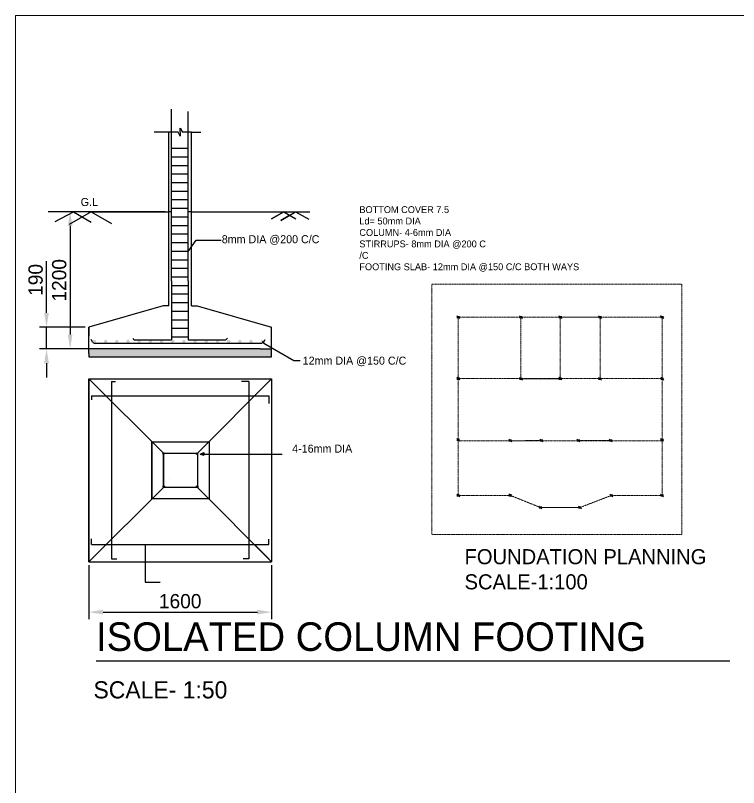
# Model space of a CAD drawing. Header units: millimetres. Extents: x -15225 to 158921, y -72156 to 56162.
# Drawn here: x -15225 to 36534, y 886 to 56162 of the extents above; entities that cross this region are included whole.
import ezdxf

# ---------------------------------------------------------------- set-up
doc = ezdxf.new("R2010")
doc.units = ezdxf.units.MM
for name, pattern in [('ACAD_ISO03W100', [30, 12, -18]), ('DASHED2', [0.375, 0.25, -0.125]), ('HIDDENX2', [19.05, 12.7, -6.35])]:
    doc.linetypes.add(name, pattern=pattern)
doc.layers.get('0').update_dxf_attribs({"linetype": 'CONTINUOUS'})
doc.layers.get('Defpoints').update_dxf_attribs({"linetype": 'ACAD_ISO03W100', "lineweight": 0})
doc.layers.add('H', color=7, linetype='CONTINUOUS')
doc.layers.add('P', color=7, linetype='CONTINUOUS')
doc.layers.add('Layer2', color=7, linetype='ACAD_ISO03W100', lineweight=15)
doc.layers.add('light', color=250, linetype='CONTINUOUS', lineweight=0)
doc.dimstyles.new('ISO-25', dxfattribs={"dimtxt": 2.5, "dimasz": 2.5, "dimexe": 1.25, "dimexo": 0.625, "dimtad": 1, "dimdsep": 46, "dimtxsty": 'Standard', "dimcen": 2.5, "dimadec": 0, "dimazin": 0, "dimtfac": 1, "dimtmove": 0, "dimatfit": 3, "dimfxl": 1, "dimarcsym": 0})

# ---------------------------------------------------------------- blocks, each defined once
blk = doc.blocks.new('*D84')
at = {"color": 0, "lineweight": -2, "transparency": 16777216}
for p, q in [((3731.1, 4881), (2837.9, 4881)), ((2900.4, 4756), (2900.4, 3806)), ((3731.1, 3681), (2837.9, 3681))]:
    blk.add_line(p, q, dxfattribs=at)
at = {"color": 0, "transparency": 16777216}
for points in [[(2879.5, 4756), (2921.2, 4756), (2900.4, 4881)], [(2879.5, 3806), (2921.2, 3806), (2900.4, 3681)]]:
    blk.add_solid(points, dxfattribs=at)
at = {"layer": 'Defpoints', "color": 0, "transparency": 16777216}
for p in [(3762.4, 4881), (2900.4, 3681), (3762.4, 3681)]:
    blk.add_point(p, dxfattribs=at)
at = {"color": 0, "transparency": 16777216, "insert": (2805.3, 4281), "char_height": 125, "attachment_point": 5, "rotation": 90}
blk.add_mtext('1200', dxfattribs=at)
blk = doc.blocks.new('*D85')
at = {"color": 0, "lineweight": -2, "transparency": 16777216}
for p, q in [((2694, 3996), (2694, 4447.5)), ((3031.6, 3871), (2631.5, 3871)), ((2694, 3681), (2694, 3871)), ((3031.6, 3681), (2631.5, 3681)), ((2694, 3556), (2694, 3431))]:
    blk.add_line(p, q, dxfattribs=at)
at = {"color": 0, "transparency": 16777216}
for points in [[(2673.1, 3996), (2714.8, 3996), (2694, 3871)], [(2673.1, 3556), (2714.8, 3556), (2694, 3681)]]:
    blk.add_solid(points, dxfattribs=at)
at = {"layer": 'Defpoints', "color": 0, "transparency": 16777216}
for p in [(2694, 3871), (3062.8, 3871), (3062.8, 3681)]:
    blk.add_point(p, dxfattribs=at)
at = {"color": 0, "transparency": 16777216, "insert": (2598.9, 4284.2), "char_height": 125, "attachment_point": 5, "rotation": 90}
blk.add_mtext('190', dxfattribs=at)
blk = doc.blocks.new('*D86')
at = {"color": 0, "lineweight": -2, "transparency": 16777216}
for p, q in [((3062.8, 1788), (3062.8, 1315.8)), ((4662.8, 1788), (4662.8, 1315.8)), ((3187.8, 1378.3), (4537.8, 1378.3))]:
    blk.add_line(p, q, dxfattribs=at)
at = {"color": 0, "transparency": 16777216}
for points in [[(3187.8, 1399.1), (3187.8, 1357.4), (3062.8, 1378.3)], [(4537.8, 1399.1), (4537.8, 1357.4), (4662.8, 1378.3)]]:
    blk.add_solid(points, dxfattribs=at)
at = {"layer": 'Defpoints', "color": 0, "transparency": 16777216}
for p in [(3062.8, 1819.3), (4662.8, 1819.3), (4662.8, 1378.3)]:
    blk.add_point(p, dxfattribs=at)
at = {"color": 0, "transparency": 16777216, "insert": (3862.8, 1473.3), "char_height": 125, "attachment_point": 5}
blk.add_mtext('1600', dxfattribs=at)
blk = doc.blocks.new('A$Cfcc27f74')
at = {"layer": 'H', "linetype": 'Continuous'}
blk.add_hatch(color=256, dxfattribs=at).paths.add_polyline_path([(-0.46, -0.62), (-0.46, 1.02), (1.54, 1.02), (1.54, -0.62), (-0.46, -0.62)])
at = {"layer": 'P'}
blk.add_lwpolyline([(1.52, -0.62), (-0.46, 1.03)], dxfattribs=at)
blk = doc.blocks.new('colomn')
at = {"color": 7, "linetype": 'ByBlock', "lineweight": 0}
for p in [(-396.31, 1322.44), (-355.13, 1322.44), (-329.17, 1322.44), (-303, 1322.44), (-262.2, 1322.44), (-396.31, 1282.02), (-355.07, 1281.91), (-329.27, 1281.98), (-303.16, 1281.91), (-262.17, 1281.91), (-396.31, 1241.82), (-362.09, 1241.41), (-341.6, 1241.41), (-317.28, 1241.41), (-295.97, 1241.41), (-262.22, 1241.65), (-396.31, 1205.23), (-362.1, 1205.26), (-295.61, 1205.24), (-262.21, 1205.23), (-342.25, 1197.29), (-316.26, 1197.27)]:
    blk.add_blockref('A$Cfcc27f74', p, dxfattribs=at)
blk = doc.blocks.new('foundation')
at = {"color": 7, "linetype": 'ByBlock', "lineweight": 0}
blk.add_lwpolyline([(650530, 226279), (662571, 226279), (662571, 214238), (650530, 214238)], close=True, dxfattribs=at)
at = {"layer": 'Layer2', "color": 250, "linetype": 'DASHED2'}
blk.add_line((658638, 224695), (658638, 221736), dxfattribs=at)
at = {"layer": 'light', "linetype": 'DASHED2'}
for p, q in [((651808, 224695), (651808, 221736)), ((651808, 224695), (654821, 224695)), ((654821, 224695), (654816, 221736)), ((656715, 221733), (656715, 224695)), ((656715, 224695), (658638, 224695)), ((661624, 224695), (661623, 216115)), ((651808, 218793), (651808, 221736)), ((651808, 221736), (661617, 221736)), ((654816, 221736), (656715, 221733)), ((656711, 221736), (654826, 221727)), ((651808, 218793), (651808, 216115)), ((659179, 218741), (651808, 218741)), ((655812, 218763), (654312, 218741)), ((659152, 218763), (657592, 218763)), ((659179, 218741), (661623, 218741)), ((651808, 216115), (654311, 216117)), ((654311, 216117), (655765, 215533)), ((657667, 215532), (659179, 216115)), ((661623, 216115), (659179, 216115)), ((655765, 215533), (657667, 215532)), ((657667, 215532), (655766, 215532))]:
    blk.add_line(p, q, dxfattribs=at)
at = {"layer": 'light', "color": 250, "linetype": 'DASHED2'}
blk.add_line((654821, 224695), (661624, 224695), dxfattribs=at)
at = {"layer": 'light', "linetype": 'DASHED2', "xscale": 73.2007409328813, "yscale": 73.2007409328813, "zscale": 73.2007409328813}
blk.add_blockref('colomn', (680779, 127876), dxfattribs=at)
at = {"layer": 'P', "linetype": 'ByBlock', "insert": (652112, 213528), "char_height": 725.4, "attachment_point": 1}
blk.add_mtext_dynamic_manual_height_columns('FOUNDATION PLANNING\\PSCALE-1:100', width=39018.63, gutter_width=3627, heights=[0], dxfattribs=at)
blk = doc.blocks.new('A$Cbb81c470')
h = blk.add_hatch(color=256)
h.dxf.hatch_style = 1
h.paths.add_polyline_path([(-3791.083, -2441.504, 1), (-3821.083, -2441.504, 1)])
h.paths.add_polyline_path([(-3693.279, -2441.504, 1), (-3723.279, -2441.504, 1)])
h.paths.add_polyline_path([(-3595.476, -2441.504, 1), (-3625.476, -2441.504, 1)])
h.paths.add_polyline_path([(-3497.672, -2441.504, 1), (-3527.672, -2441.504, 1)])
h.paths.add_polyline_path([(-3399.868, -2441.504, 1), (-3429.868, -2441.504, 1)])
h.paths.add_polyline_path([(-3302.064, -2441.504, 1), (-3332.064, -2441.504, 1)])
h.paths.add_polyline_path([(-3204.261, -2441.504, 1), (-3234.261, -2441.504, 1)])
h.paths.add_polyline_path([(-3106.457, -2441.504, 1), (-3136.457, -2441.504, 1)])
h.paths.add_polyline_path([(-3008.653, -2441.504, 1), (-3038.653, -2441.504, 1)])
h.paths.add_polyline_path([(-2324.027, -2441.504, 1), (-2354.027, -2441.504, 1)])
h.paths.add_polyline_path([(-2421.831, -2441.504, 1), (-2451.831, -2441.504, 1)])
h.paths.add_polyline_path([(-2519.634, -2441.504, 1), (-2549.634, -2441.504, 1)])
h.paths.add_polyline_path([(-2617.438, -2441.504, 1), (-2647.438, -2441.504, 1)])
h.paths.add_polyline_path([(-2715.242, -2441.504, 1), (-2745.242, -2441.504, 1)])
h.paths.add_polyline_path([(-2813.046, -2441.504, 1), (-2843.046, -2441.504, 1)])
h.paths.add_polyline_path([(-2910.849, -2441.504, 1), (-2940.849, -2441.504, 1)])
at = {"transparency": 33554564}
h = blk.add_hatch(color=256, dxfattribs=at)
h.dxf.hatch_style = 1
h.paths.add_polyline_path([(-2256.42, -2506.504), (-2356.42, -2506.504), (-3856.42, -2506.504), (-3856.42, -2546.504), (-3856.42, -2576.504), (-2256.42, -2576.504)])
for p, q in [((-3131.627, -611.94), (-3131.627, -408.501)), ((-2986.627, -611.94), (-2986.627, -429.074)), ((-3056.627, -611.94), (-3056.627, -575.655)), ((-3056.627, -575.655), (-3037.021, -611.94)), ((-3156.834, -611.94), (-3283.588, -611.94)), ((-3156.834, -1306.504), (-3156.834, -611.94)), ((-3073.466, -611.94), (-3156.834, -611.94)), ((-3131.627, -1912.518), (-3131.627, -611.94)), ((-3056.627, -646.208), (-3073.466, -611.94)), ((-3056.627, -611.94), (-3056.627, -611.94)), ((-3056.627, -611.94), (-3056.627, -646.208)), ((-2956.42, -611.94), (-3037.021, -611.94)), ((-2986.627, -1912.518), (-2986.627, -611.94)), ((-2956.42, -1306.981), (-2956.42, -611.94)), ((-2956.42, -611.94), (-2875.87, -611.94)), ((-2986.627, -753.939), (-3131.627, -753.939)), ((-2986.627, -828.939), (-3131.627, -828.939)), ((-2986.627, -903.939), (-3131.627, -903.939)), ((-2986.627, -978.939), (-3131.627, -978.939)), ((-2986.627, -1053.939), (-3131.627, -1053.939)), ((-2986.627, -1128.939), (-3131.627, -1128.939)), ((-2986.627, -1203.939), (-3131.627, -1203.939)), ((-2986.627, -1278.939), (-3131.627, -1278.939)), ((-3856.944, -1306.981), (-4209.823, -1306.981)), ((-4148.962, -1390.894), (-3990.583, -1306.981)), ((-3833.96, -1306.981), (-4027.838, -1418.917)), ((-3990.583, -1306.981), (-3833.96, -1397.407)), ((-3856.944, -1306.981), (-3157.357, -1306.981)), ((-3833.96, -1306.981), (-3656.011, -1409.72)), ((-3156.834, -2128.939), (-3156.834, -1306.504)), ((-3131.627, -1306.504), (-3156.834, -1306.504)), ((-2956.42, -1306.504), (-2986.627, -1306.504)), ((-2956.944, -1306.981), (-1922.255, -1306.981)), ((-2956.42, -2128.939), (-2956.42, -1306.504)), ((-2150.219, -1306.981), (-2257.004, -1368.634)), ((-2257.004, -1368.634), (-2150.219, -1306.981)), ((-2177.414, -1383.384), (-2047.006, -1306.981)), ((-2097.649, -1337.332), (-2177.414, -1383.384)), ((-2150.219, -1306.981), (-2045.079, -1367.683)), ((-2047.006, -1306.981), (-1932.363, -1373.17)), ((-2986.627, -1353.939), (-3131.627, -1353.939)), ((-2986.627, -1428.939), (-3131.627, -1428.939)), ((-2986.627, -1503.939), (-3131.627, -1503.939)), ((-2986.627, -1578.939), (-3131.627, -1578.939)), ((-2986.627, -1653.939), (-2917.485, -1555.819)), ((-2917.485, -1555.819), (-2698.669, -1555.819)), ((-2986.627, -1653.939), (-3131.627, -1653.939)), ((-2986.627, -1728.939), (-3131.627, -1728.939)), ((-2986.627, -1803.939), (-3131.627, -1803.939)), ((-2986.627, -1878.939), (-3131.627, -1878.939)), ((-3156.834, -1913.181), (-3156.42, -1913.181)), ((-3131.627, -1912.518), (-3131.627, -2426.289)), ((-2986.627, -1953.939), (-3131.627, -1953.939)), ((-2986.627, -1912.518), (-2986.627, -2427.35)), ((-3156.834, -2063.181), (-3156.42, -2063.181)), ((-2986.627, -2028.939), (-3131.627, -2028.939)), ((-2956.42, -2053.939), (-2956.42, -2028.939)), ((-2956.42, -2128.939), (-2956.42, -2053.939)), ((-3206.42, -2128.939), (-3856.42, -2316.504)), ((-3186.42, -2128.939), (-3206.42, -2128.939)), ((-3156.42, -2128.939), (-3186.42, -2128.939)), ((-2986.627, -2103.939), (-3131.627, -2103.939)), ((-2956.42, -2128.939), (-2906.42, -2128.939)), ((-2906.42, -2128.939), (-2256.42, -2316.504)), ((-2986.627, -2178.939), (-3131.627, -2178.939)), ((-2986.627, -2253.939), (-3131.627, -2253.939)), ((-3856.42, -2316.504), (-3856.42, -2396.504)), ((-3856.42, -2506.504), (-3856.42, -2316.504)), ((-3856.42, -2506.504), (-3856.42, -2316.504)), ((-2986.627, -2328.939), (-3131.627, -2328.939)), ((-2256.42, -2466.504), (-2256.42, -2316.504)), ((-2256.42, -2506.504), (-2256.42, -2316.504)), ((-3856.42, -2546.504), (-3856.42, -2396.504)), ((-3819.001, -2449.613), (-3833.886, -2423.831)), ((-3457.465, -2426.289), (-3467.958, -2414.712)), ((-3457.465, -2426.289), (-3131.627, -2426.289)), ((-2986.627, -2403.939), (-3131.627, -2403.939)), ((-2986.627, -2427.35), (-2656.834, -2427.35)), ((-2656.834, -2427.35), (-2641.715, -2411.924)), ((-2327.709, -2451.462), (-2311.754, -2423.826)), ((-3819.001, -2449.613), (-3808.021, -2456.504)), ((-3808.021, -2456.504), (-2364.359, -2456.504)), ((-2364.359, -2456.504), (-2338.62, -2456.504)), ((-2332.41, -2455.242), (-2327.709, -2451.462)), ((-2323.866, -2456.504), (-2060.967, -2608.289)), ((-2256.42, -2506.504), (-2256.42, -2456.504)), ((-2256.42, -2576.504), (-2256.42, -2466.504)), ((-3856.42, -2546.504), (-3856.42, -2506.504)), ((-2356.42, -2506.504), (-3856.42, -2506.504)), ((-3856.42, -2546.504), (-3856.42, -2576.504)), ((-2356.42, -2506.504), (-2256.42, -2506.504)), ((-3856.42, -2576.504), (-2256.42, -2576.504)), ((-2060.967, -2608.289), (-2006.381, -2608.289)), ((-3856.42, -2768.186), (-2256.42, -2768.186)), ((-3856.42, -4368.186), (-3856.42, -2768.186)), ((-3203.277, -3418.196), (-3856.42, -2768.186)), ((-3856.42, -2768.186), (-3856.42, -4368.186)), ((-2903.759, -3418.685), (-2256.42, -2768.186)), ((-2256.42, -2768.186), (-2256.42, -4368.186)), ((-3831.42, -2793.066), (-3831.42, -2793.186)), ((-3831.42, -2793.066), (-3831.42, -2793.186)), ((-3831.42, -2793.186), (-3831.3, -2793.186)), ((-3831.42, -2793.186), (-3831.3, -2793.186)), ((-3656.42, -2793.186), (-3656.42, -4343.186)), ((-3656.42, -2793.186), (-3622.306, -2793.186)), ((-2456.42, -2793.186), (-2519.269, -2793.186)), ((-2456.42, -2793.186), (-2456.42, -4343.186)), ((-2281.42, -2793.186), (-2281.299, -2793.186)), ((-2281.42, -2793.186), (-2281.299, -2793.186)), ((-2281.42, -2793.186), (-2281.42, -2793.308)), ((-3831.42, -2918.186), (-2281.42, -2918.186)), ((-3831.42, -2918.186), (-3831.42, -2952.623)), ((-3706.42, -2917.467), (-3706.42, -2918.186)), ((-2406.42, -2918.186), (-2406.42, -2918.918)), ((-2281.42, -2918.186), (-2281.42, -2983.011)), ((-3303.759, -3318.196), (-3303.759, -3818.196)), ((-2803.759, -3318.196), (-2803.759, -3818.196)), ((-2803.759, -3318.196), (-2803.759, -3818.196)), ((-3203.759, -3418.196), (-3203.759, -3718.196)), ((-2903.759, -3418.196), (-2903.759, -3718.196)), ((-2881.963, -3426.145), (-2850.059, -3414.044)), ((-2881.963, -3426.145), (-2165.642, -3426.145)), ((-2881.963, -3426.145), (-2850.059, -3435.772)), ((-2850.059, -3414.044), (-2850.059, -3435.772)), ((-3203.273, -3718.196), (-3856.42, -4368.186)), ((-2256.42, -4368.186), (-2903.759, -3717.712)), ((-2803.759, -3818.196), (-2803.759, -3818.196)), ((-3831.42, -4218.186), (-3831.42, -4169.224)), ((-2281.42, -4218.186), (-2281.42, -4171.838)), ((-3831.42, -4218.186), (-3362.43, -4218.186)), ((-3706.951, -4219.439), (-3703.912, -4219.439)), ((-3706.42, -4218.186), (-3706.42, -4219.439)), ((-3703.912, -4219.439), (-3703.912, -4216.415)), ((-3362.43, -4218.186), (-2803.759, -4218.186)), ((-3362.43, -4219.439), (-3362.43, -4219.439)), ((-2903.759, -4218.186), (-2281.42, -4218.186)), ((-2406.42, -4217.46), (-2406.42, -4218.186)), ((-2404.45, -4219.439), (-2281.3, -4343.186)), ((-3856.42, -4368.186), (-3362.43, -4368.186)), ((-3831.42, -4343.186), (-3831.299, -4343.186)), ((-3831.42, -4343.186), (-3831.42, -4343.307)), ((-3831.42, -4343.186), (-3831.42, -4343.307)), ((-3656.42, -4343.186), (-3611.704, -4343.186)), ((-3362.43, -4368.186), (-2803.759, -4368.186)), ((-2903.759, -4368.186), (-2256.42, -4368.186)), ((-2456.42, -4343.186), (-2506.575, -4343.186)), ((-3792.218, -5236.298), (1751.557, -5236.298))]:
    blk.add_line(p, q)
at = {"linetype": 'HIDDENX2'}
blk.add_line((-3151.23, -3642.048), (-3151.23, -3642.048), dxfattribs=at)
blk.add_line((-3151.23, -3642.048), (-3151.23, -3642.048), dxfattribs=at)
for points in [[(-3303.759, -3318.196), (-2803.759, -3318.196), (-2803.759, -3818.196), (-3303.759, -3818.196)], [(-3203.759, -3418.196), (-2903.759, -3418.196), (-2903.759, -3718.196), (-3203.759, -3718.196)]]:
    blk.add_lwpolyline(points, close=True)
for centre in [(-3200.285, -3421.765), (-2908.988, -3422.821), (-3199.814, -3712.475), (-2907.952, -3712.603)]:
    blk.add_circle(centre, 7)
blk.add_arc((-2323.866, -2456.504), 14.753, 90, 180)
at = {"attachment_point": 1}
for s, width, gutter_width, insert, char_height in [('G.L', 1136.71915, 2500, (-3926.43, -1186.571), 70), ('BOTTOM COVER 7.5^JLd= 50mm DIA^JCOLUMN- 4-6mm DIA^JSTIRRUPS- 8mm DIA @200 C\\P/C^JFOOTING SLAB- 12mm DIA @150 C/C BOTH WAYS', 3358.64611, 2500, (-1489.235, -1258.153), 60), ('8mm DIA @200 C/C', 1285.87963, 2500, (-2692.695, -1512.196), 70), ('12mm DIA @150 C/C', 1219.42594, 2500, (-1985.026, -2574.195), 70), ('4-16mm DIA', 1166.64024, 2500, (-2076.819, -3343.924), 70), ('\\pxsm1;ISOLATED COLUMN FOOTING', 5818.72418, 5125.042, (-3792.218, -4898.531), 250), ('SCALE- 1:50', 1452.60335, 2500, (-3814.548, -5413.938), 150)]:
    blk.add_mtext_dynamic_manual_height_columns(s, width=width, gutter_width=gutter_width, heights=[0], dxfattribs=dict(at, insert=insert, char_height=char_height))
dim = blk.add_aligned_dim(p1=(-3156.834, -1306.504), p2=(-3156.834, -2506.504), distance=-862.02, dimstyle='ISO-25')
dim.commit()
dim.dimension.update_dxf_attribs({"geometry": '*D84', "text_midpoint": (-4113.926, -1906.504), "insert": (-6919.232, -6187.473)})
dim = blk.add_linear_dim(base=(-4225.261, -2316.504), p1=(-3856.42, -2506.504), p2=(-3856.42, -2316.504), angle=90, dimstyle='ISO-25')
dim.commit()
dim.dimension.update_dxf_attribs({"geometry": '*D85', "text_midpoint": (-4320.333, -1903.262), "insert": (-6919.232, -6187.473)})
dim = blk.add_linear_dim(base=(-2256.42, -4809.215), p1=(-3856.42, -4368.186), p2=(-2256.42, -4368.186), dimstyle='ISO-25')
dim.commit()
dim.dimension.update_dxf_attribs({"geometry": '*D86', "text_midpoint": (-3056.42, -4714.143), "insert": (-6919.232, -6187.473)})
blk.add_leader([(-3362.43, -4219.439), (-3362.43, -4546.041), (-3232.152, -4546.041)], dimstyle='ISO-25', override={"dimgap": 0.625, "dimtad": 0})
blk = doc.blocks.new('A$C3cd3499e')
at = {"xscale": 3.4965158964197, "yscale": 3.4965158964197, "zscale": 3.4965158964197}
blk.add_blockref('A$Cbb81c470', (10678, 12476), dxfattribs=at)

msp = doc.modelspace()

# ---------------------------------------------------------------- linework, layer by layer
at = {"layer": 'Layer2', "color": 3, "linetype": 'ByBlock', "lineweight": 20}
msp.add_lwpolyline([(158921, -72156), (-15225, -72156), (-15225, 56162), (158921, 56162)], close=True, dxfattribs=at)

# ---------------------------------------------------------------- block references
at = {"layer": 'Layer2', "linetype": 'DASHED2', "xscale": 1.487100040934975, "yscale": 1.487100040934975, "zscale": 1.487100040934975}
msp.add_blockref('foundation', (-952835, -299585), dxfattribs=at)
at = {"layer": 'P', "linetype": 'ByBlock', "xscale": 2.340622099000599, "yscale": 2.340622099000599, "zscale": 2.340622099000599}
msp.add_blockref('A$C3cd3499e', (-3413, 23602), dxfattribs=at)

doc.saveas('drawing.dxf')
